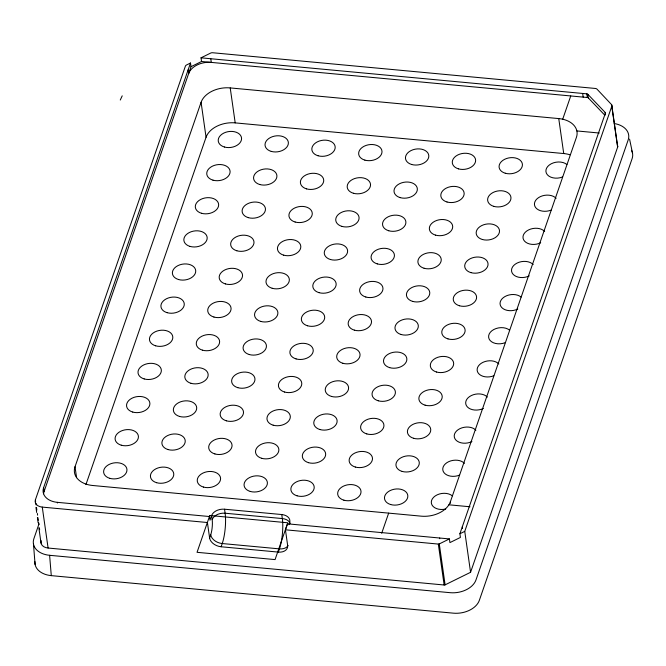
<?xml version="1.0" encoding="UTF-8"?>
<svg xmlns="http://www.w3.org/2000/svg" width="666" height="666" viewBox="0 0 666 666"><rect width="100%" height="100%" fill="white"/><g stroke="black" fill="none" stroke-linecap="round" stroke-linejoin="round"><path stroke-width="1" d="M35.639 501.515L35.398 499.816L185.381 66.184A2.689 1.84 -8.1 0 1 186.597 64.952L190.501 63.02L191.025 66.683L44.114 491.416A18.839 12.854 -8.1 0 0 43.606 493.789M44.114 491.416L43.598 487.753L190.501 63.02M38.994 523.901L33.899 538.636A21.537 14.685 -8.1 0 0 49.609 555.302L51.282 575.632L453.346 613.161A21.62 14.744 -8.1 0 0 479.345 600.332L632.101 158.691A21.62 14.744 -8.1 0 0 631.493 150.283M76.582 477.68L75.025 466.749L201.082 102.298A24.226 16.525 -8.1 0 1 230.22 87.92L558.749 118.581A24.226 16.525 -8.1 0 1 576.423 137.338L450.366 501.781L450.574 503.238M85.914 484.632L206.06 137.263L201.082 102.298M288.969 524.725L289.61 522.885A10.764 7.343 -8.1 0 0 281.751 514.543L224.542 509.207A10.764 7.343 -8.1 0 0 211.588 515.601L209.998 520.204L209.482 516.533L57.343 502.339A18.839 12.854 -8.1 0 1 43.598 487.753M191.025 66.683L201.548 61.497L201.024 57.825L586.804 93.839A1.615 1.099 -8.1 0 1 587.795 94.256L605.153 112.421A1.615 1.099 -8.1 0 1 605.344 113.245L459.898 533.757L460.414 537.429L449.925 542.599L449.4 538.927L287.496 523.817L285.431 529.803L287.629 545.279A10.764 7.434 19.1 0 1 278.338 552.097L221.12 546.761A10.764 7.434 19.1 0 1 209.615 537.995L210.722 534.773A10.764 2.606 -84.7 0 0 212.163 519.613L211.588 515.601M221.12 546.761L222.236 543.539A21.537 5.203 -84.7 0 0 225.108 513.22L224.542 509.207M278.338 552.097L279.454 548.876A21.537 5.203 -84.7 0 0 282.326 518.564L281.751 514.543M381.693 533.258L388.661 513.128M562.703 119.214L570.745 95.954M41.225 540.742A9.424 6.427 -8.1 0 0 48.094 548.035L444.147 584.998A1.274 0.874 -8.1 0 0 445.113 584.848L470.571 572.302L464.751 531.368L611.879 105.994A2.689 1.84 -8.1 0 0 611.571 104.62L597.011 89.169A2.689 1.84 -8.1 0 0 595.354 88.461L212.621 52.739A2.689 1.84 -8.1 0 0 210.598 53.105L201.024 57.825M470.571 572.302L617.707 146.92L611.879 105.994M120.271 100.033L122.211 95.837M285.431 529.803L438.32 544.072A1.274 0.874 -8.1 0 0 439.294 543.922L449.4 538.927M459.898 533.757L464.751 531.368M201.548 61.497L587.329 97.502A1.615 1.099 -8.1 0 1 588.311 97.919L604.978 115.36M576.856 130.936L599.242 133.025M206.06 137.263A24.226 16.525 -8.1 0 1 235.198 122.885L563.727 153.546A24.226 16.525 -8.1 0 1 569.946 154.787M448.909 504.803L469.988 506.768M35.398 499.816A9.424 6.427 -8.1 0 0 42.274 507.101L207.409 522.519L209.615 537.995M49.609 555.302L450.099 592.682A21.537 14.685 -8.1 0 0 475.999 579.895L628.163 139.985A21.537 14.685 -8.1 0 0 614.293 123.551M629.561 139.094L632.517 153.113M611.571 104.62L617.399 145.546A2.689 1.84 -8.1 0 1 617.707 146.92M605.153 112.421L605.411 114.252M587.795 94.256L588.311 97.919M586.804 93.839L587.329 97.502M582.667 93.448L583.183 97.111M558.749 118.581L563.727 153.546M462.296 526.831L462.52 528.438M439.635 538.02L439.727 538.702M439.285 543.914L445.104 584.84M438.32 544.072L444.147 584.998M230.22 87.92L235.198 122.885M210.781 58.741L211.297 62.404A18.839 12.854 -8.1 0 0 188.636 73.585L188.12 69.922M57.343 502.339L57.443 503.021M42.274 507.101L48.094 548.035M35.881 503.221L36.122 504.928M36.488 507.484L36.855 510.048M37.338 513.453L37.579 515.159M37.945 517.715L38.312 520.279M38.678 522.835L38.919 524.542M39.402 527.955L39.644 529.653M35.947 507.359L36.672 512.479M37.404 517.59L38.128 522.71M38.861 527.822L41.042 543.173M33.483 544.189L35.09 564.485M51.282 575.632A21.62 14.744 -8.1 0 1 34.923 561.629M517.765 309.041A11.747 8.009 -8.1 0 1 501.939 307.734A11.747 8.009 -8.1 0 1 505.019 296.52A11.747 8.009 -8.1 0 1 521.053 297.053M505.244 342.649A11.747 8.009 -8.1 0 1 490.068 340.426A11.747 8.009 -8.1 0 1 493.889 329.47A11.747 8.009 -8.1 0 1 509.59 330.178M493.781 375.782A11.747 8.009 -8.1 0 1 478.413 373.326A11.747 8.009 -8.1 0 1 483.125 362.262A11.747 8.009 -8.1 0 1 498.809 363.952M483.383 408.433A11.747 8.009 -8.1 0 1 467.349 406.909A11.747 8.009 -8.1 0 1 471.312 395.562A11.747 8.009 -8.1 0 1 487.354 397.086M562.537 176.989A11.747 8.009 -8.1 0 1 547.369 174.767A11.747 8.009 -8.1 0 1 551.19 163.811A11.747 8.009 -8.1 0 1 566.891 164.519M551.082 210.123A11.747 8.009 -8.1 0 1 535.714 207.667A11.747 8.009 -8.1 0 1 540.426 196.603A11.747 8.009 -8.1 0 1 556.11 198.293M540.684 242.782A11.747 8.009 -8.1 0 1 524.65 241.25A11.747 8.009 -8.1 0 1 528.613 229.903A11.747 8.009 -8.1 0 1 544.646 231.427M529.229 275.907A11.747 8.009 -8.1 0 1 513.186 274.384A11.747 8.009 -8.1 0 1 517.157 263.037A11.747 8.009 -8.1 0 1 533.191 264.56M471.928 441.566A11.747 8.009 -8.1 0 1 455.894 440.043A11.747 8.009 -8.1 0 1 459.856 428.688A11.747 8.009 -8.1 0 1 475.89 430.219M459.398 475.174A11.747 8.009 -8.1 0 1 444.039 472.718A11.747 8.009 -8.1 0 1 448.742 461.655A11.747 8.009 -8.1 0 1 464.435 463.345M445.687 509.015A11.747 8.009 -8.1 0 1 432.092 505.144A11.747 8.009 -8.1 0 1 437.279 494.796A11.747 8.009 -8.1 0 1 452.297 495.837M450.366 501.781A24.226 16.525 -8.1 0 1 421.237 516.167L92.699 485.497A24.226 16.525 -8.1 0 1 75.025 466.749M212.163 519.613A10.764 7.343 -8.1 0 1 225.108 513.22L282.326 518.564A10.764 7.343 -8.1 0 1 290.185 523.409M288.095 545.529A10.764 7.434 19.1 0 1 279.454 548.876L222.236 543.539A10.764 7.434 19.1 0 1 210.722 534.773M209.782 515.501L197.044 552.314L275.066 559.598L287.795 522.785L209.782 515.501M109.823 478.338A11.747 8.009 -8.1 0 0 126.965 469.638A11.747 8.009 -8.1 0 0 109.091 464.452A11.747 8.009 -8.1 0 0 109.823 478.338M365.825 297.019A11.747 8.009 -8.1 0 0 382.967 288.32A11.747 8.009 -8.1 0 0 365.093 283.142A11.747 8.009 -8.1 0 0 365.825 297.019M412.637 301.39A11.747 8.009 -8.1 0 0 429.778 292.69A11.747 8.009 -8.1 0 0 411.904 287.512A11.747 8.009 -8.1 0 0 412.637 301.39M354.37 330.153A11.747 8.009 -8.1 0 0 371.511 321.453A11.747 8.009 -8.1 0 0 353.629 316.275A11.747 8.009 -8.1 0 0 354.37 330.153M401.182 334.523A11.747 8.009 -8.1 0 0 418.323 325.824A11.747 8.009 -8.1 0 0 400.441 320.646A11.747 8.009 -8.1 0 0 401.182 334.523M459.448 305.761A11.747 8.009 -8.1 0 0 476.59 297.061A11.747 8.009 -8.1 0 0 458.716 291.883A11.747 8.009 -8.1 0 0 459.448 305.761M447.993 338.894A11.747 8.009 -8.1 0 0 465.134 330.194A11.747 8.009 -8.1 0 0 447.252 325.008A11.747 8.009 -8.1 0 0 447.993 338.894M178.588 279.545A11.747 8.009 -8.1 0 0 195.729 270.846A11.747 8.009 -8.1 0 0 177.847 265.667A11.747 8.009 -8.1 0 0 178.588 279.545M225.399 283.916A11.747 8.009 -8.1 0 0 242.541 275.216A11.747 8.009 -8.1 0 0 224.658 270.03A11.747 8.009 -8.1 0 0 225.399 283.916M167.124 312.679A11.747 8.009 -8.1 0 0 184.266 303.979A11.747 8.009 -8.1 0 0 166.392 298.793A11.747 8.009 -8.1 0 0 167.124 312.679M213.936 317.049A11.747 8.009 -8.1 0 0 231.077 308.35A11.747 8.009 -8.1 0 0 213.203 303.163A11.747 8.009 -8.1 0 0 213.936 317.049M272.211 288.286A11.747 8.009 -8.1 0 0 289.352 279.587A11.747 8.009 -8.1 0 0 271.47 274.4A11.747 8.009 -8.1 0 0 272.211 288.286M319.014 292.657A11.747 8.009 -8.1 0 0 336.163 283.949A11.747 8.009 -8.1 0 0 318.281 278.771A11.747 8.009 -8.1 0 0 319.014 292.657M260.747 321.412A11.747 8.009 -8.1 0 0 277.889 312.712A11.747 8.009 -8.1 0 0 260.015 307.534A11.747 8.009 -8.1 0 0 260.747 321.412M307.559 325.782A11.747 8.009 -8.1 0 0 324.7 317.083A11.747 8.009 -8.1 0 0 306.826 311.904A11.747 8.009 -8.1 0 0 307.559 325.782M342.907 363.286A11.747 8.009 -8.1 0 0 360.048 354.587A11.747 8.009 -8.1 0 0 342.174 349.4A11.747 8.009 -8.1 0 0 342.907 363.286M389.718 367.657A11.747 8.009 -8.1 0 0 406.859 358.957A11.747 8.009 -8.1 0 0 388.986 353.771A11.747 8.009 -8.1 0 0 389.718 367.657M331.452 396.42A11.747 8.009 -8.1 0 0 348.593 387.72A11.747 8.009 -8.1 0 0 330.711 382.534A11.747 8.009 -8.1 0 0 331.452 396.42M378.263 400.79A11.747 8.009 -8.1 0 0 395.404 392.083A11.747 8.009 -8.1 0 0 377.522 386.904A11.747 8.009 -8.1 0 0 378.263 400.79M436.53 372.028A11.747 8.009 -8.1 0 0 453.671 363.328A11.747 8.009 -8.1 0 0 435.797 358.142A11.747 8.009 -8.1 0 0 436.53 372.028M425.075 405.153A11.747 8.009 -8.1 0 0 442.216 396.453A11.747 8.009 -8.1 0 0 424.334 391.275A11.747 8.009 -8.1 0 0 425.075 405.153M155.669 345.812A11.747 8.009 -8.1 0 0 172.81 337.113A11.747 8.009 -8.1 0 0 154.928 331.926A11.747 8.009 -8.1 0 0 155.669 345.812M202.472 350.174A11.747 8.009 -8.1 0 0 219.622 341.475A11.747 8.009 -8.1 0 0 201.74 336.297A11.747 8.009 -8.1 0 0 202.472 350.174M144.206 378.937A11.747 8.009 -8.1 0 0 161.347 370.238A11.747 8.009 -8.1 0 0 143.473 365.06A11.747 8.009 -8.1 0 0 144.206 378.937M191.017 383.308A11.747 8.009 -8.1 0 0 208.158 374.608A11.747 8.009 -8.1 0 0 190.285 369.43A11.747 8.009 -8.1 0 0 191.017 383.308M249.284 354.545A11.747 8.009 -8.1 0 0 266.433 345.845A11.747 8.009 -8.1 0 0 248.551 340.667A11.747 8.009 -8.1 0 0 249.284 354.545M296.095 358.916A11.747 8.009 -8.1 0 0 313.236 350.216A11.747 8.009 -8.1 0 0 295.363 345.038A11.747 8.009 -8.1 0 0 296.095 358.916M237.829 387.679A11.747 8.009 -8.1 0 0 254.97 378.979A11.747 8.009 -8.1 0 0 237.096 373.801A11.747 8.009 -8.1 0 0 237.829 387.679M284.64 392.049A11.747 8.009 -8.1 0 0 301.781 383.35A11.747 8.009 -8.1 0 0 283.899 378.163A11.747 8.009 -8.1 0 0 284.64 392.049M411.671 164.494A11.747 8.009 -8.1 0 0 428.812 155.794A11.747 8.009 -8.1 0 0 410.93 150.616A11.747 8.009 -8.1 0 0 411.671 164.494M458.474 168.864A11.747 8.009 -8.1 0 0 475.624 160.165A11.747 8.009 -8.1 0 0 457.742 154.987A11.747 8.009 -8.1 0 0 458.474 168.864M400.208 197.627A11.747 8.009 -8.1 0 0 417.349 188.928A11.747 8.009 -8.1 0 0 399.475 183.749A11.747 8.009 -8.1 0 0 400.208 197.627M447.019 201.998A11.747 8.009 -8.1 0 0 464.16 193.298A11.747 8.009 -8.1 0 0 446.287 188.112A11.747 8.009 -8.1 0 0 447.019 201.998M505.286 173.235A11.747 8.009 -8.1 0 0 522.427 164.535A11.747 8.009 -8.1 0 0 504.553 159.349A11.747 8.009 -8.1 0 0 505.286 173.235M493.831 206.368A11.747 8.009 -8.1 0 0 510.972 197.669A11.747 8.009 -8.1 0 0 493.09 192.482A11.747 8.009 -8.1 0 0 493.831 206.368M224.425 147.019A11.747 8.009 -8.1 0 0 241.567 138.32A11.747 8.009 -8.1 0 0 223.693 133.133A11.747 8.009 -8.1 0 0 224.425 147.019M271.237 151.39A11.747 8.009 -8.1 0 0 288.378 142.691A11.747 8.009 -8.1 0 0 270.496 137.504A11.747 8.009 -8.1 0 0 271.237 151.39M212.962 180.153A11.747 8.009 -8.1 0 0 230.103 171.453A11.747 8.009 -8.1 0 0 212.229 166.267A11.747 8.009 -8.1 0 0 212.962 180.153M259.773 184.524A11.747 8.009 -8.1 0 0 276.914 175.816A11.747 8.009 -8.1 0 0 259.041 170.638A11.747 8.009 -8.1 0 0 259.773 184.524M318.048 155.761A11.747 8.009 -8.1 0 0 335.189 147.053A11.747 8.009 -8.1 0 0 317.307 141.875A11.747 8.009 -8.1 0 0 318.048 155.761M364.86 160.123A11.747 8.009 -8.1 0 0 382.001 151.423A11.747 8.009 -8.1 0 0 364.119 146.245A11.747 8.009 -8.1 0 0 364.86 160.123M306.585 188.886A11.747 8.009 -8.1 0 0 323.726 180.186A11.747 8.009 -8.1 0 0 305.852 175.008A11.747 8.009 -8.1 0 0 306.585 188.886M353.396 193.257A11.747 8.009 -8.1 0 0 370.537 184.557A11.747 8.009 -8.1 0 0 352.664 179.379A11.747 8.009 -8.1 0 0 353.396 193.257M388.744 230.761A11.747 8.009 -8.1 0 0 405.894 222.061A11.747 8.009 -8.1 0 0 388.012 216.875A11.747 8.009 -8.1 0 0 388.744 230.761M435.556 235.131A11.747 8.009 -8.1 0 0 452.697 226.432A11.747 8.009 -8.1 0 0 434.823 221.245A11.747 8.009 -8.1 0 0 435.556 235.131M377.289 263.894A11.747 8.009 -8.1 0 0 394.43 255.195A11.747 8.009 -8.1 0 0 376.556 250.008A11.747 8.009 -8.1 0 0 377.289 263.894M424.1 268.256A11.747 8.009 -8.1 0 0 441.242 259.557A11.747 8.009 -8.1 0 0 423.36 254.379A11.747 8.009 -8.1 0 0 424.1 268.256M482.367 239.494A11.747 8.009 -8.1 0 0 499.508 230.794A11.747 8.009 -8.1 0 0 481.635 225.616A11.747 8.009 -8.1 0 0 482.367 239.494M470.912 272.627A11.747 8.009 -8.1 0 0 488.053 263.927A11.747 8.009 -8.1 0 0 470.171 258.749A11.747 8.009 -8.1 0 0 470.912 272.627M201.507 213.278A11.747 8.009 -8.1 0 0 218.648 204.579A11.747 8.009 -8.1 0 0 200.766 199.4A11.747 8.009 -8.1 0 0 201.507 213.278M248.318 217.649A11.747 8.009 -8.1 0 0 265.459 208.949A11.747 8.009 -8.1 0 0 247.577 203.771A11.747 8.009 -8.1 0 0 248.318 217.649M190.043 246.412A11.747 8.009 -8.1 0 0 207.184 237.712A11.747 8.009 -8.1 0 0 189.311 232.534A11.747 8.009 -8.1 0 0 190.043 246.412M236.855 250.782A11.747 8.009 -8.1 0 0 253.996 242.083A11.747 8.009 -8.1 0 0 236.122 236.905A11.747 8.009 -8.1 0 0 236.855 250.782M295.13 222.019A11.747 8.009 -8.1 0 0 312.271 213.32A11.747 8.009 -8.1 0 0 294.389 208.142A11.747 8.009 -8.1 0 0 295.13 222.019M341.941 226.39A11.747 8.009 -8.1 0 0 359.082 217.69A11.747 8.009 -8.1 0 0 341.2 212.512A11.747 8.009 -8.1 0 0 341.941 226.39M283.666 255.153A11.747 8.009 -8.1 0 0 300.807 246.453A11.747 8.009 -8.1 0 0 282.933 241.267A11.747 8.009 -8.1 0 0 283.666 255.153M330.478 259.524A11.747 8.009 -8.1 0 0 347.619 250.824A11.747 8.009 -8.1 0 0 329.745 245.637A11.747 8.009 -8.1 0 0 330.478 259.524M319.988 429.553A11.747 8.009 -8.1 0 0 337.129 420.845A11.747 8.009 -8.1 0 0 319.255 415.667A11.747 8.009 -8.1 0 0 319.988 429.553M366.8 433.916A11.747 8.009 -8.1 0 0 383.941 425.216A11.747 8.009 -8.1 0 0 366.067 420.038A11.747 8.009 -8.1 0 0 366.8 433.916M308.533 462.679A11.747 8.009 -8.1 0 0 325.674 453.979A11.747 8.009 -8.1 0 0 307.792 448.801A11.747 8.009 -8.1 0 0 308.533 462.679M355.336 467.049A11.747 8.009 -8.1 0 0 372.485 458.35A11.747 8.009 -8.1 0 0 354.603 453.171A11.747 8.009 -8.1 0 0 355.336 467.049M413.611 438.286A11.747 8.009 -8.1 0 0 430.752 429.587A11.747 8.009 -8.1 0 0 412.878 424.409A11.747 8.009 -8.1 0 0 413.611 438.286M402.147 471.42A11.747 8.009 -8.1 0 0 419.297 462.72A11.747 8.009 -8.1 0 0 401.415 457.542A11.747 8.009 -8.1 0 0 402.147 471.42M132.742 412.071A11.747 8.009 -8.1 0 0 149.892 403.371A11.747 8.009 -8.1 0 0 132.01 398.193A11.747 8.009 -8.1 0 0 132.742 412.071M179.554 416.441A11.747 8.009 -8.1 0 0 196.703 407.742A11.747 8.009 -8.1 0 0 178.821 402.564A11.747 8.009 -8.1 0 0 179.554 416.441M121.287 445.204A11.747 8.009 -8.1 0 0 138.428 436.505A11.747 8.009 -8.1 0 0 120.554 431.327A11.747 8.009 -8.1 0 0 121.287 445.204M168.098 449.575A11.747 8.009 -8.1 0 0 185.24 440.875A11.747 8.009 -8.1 0 0 167.366 435.689A11.747 8.009 -8.1 0 0 168.098 449.575M226.365 420.812A11.747 8.009 -8.1 0 0 243.506 412.112A11.747 8.009 -8.1 0 0 225.632 406.926A11.747 8.009 -8.1 0 0 226.365 420.812M273.177 425.183A11.747 8.009 -8.1 0 0 290.318 416.483A11.747 8.009 -8.1 0 0 272.444 411.297A11.747 8.009 -8.1 0 0 273.177 425.183M214.91 453.946A11.747 8.009 -8.1 0 0 232.051 445.246A11.747 8.009 -8.1 0 0 214.169 440.06A11.747 8.009 -8.1 0 0 214.91 453.946M261.721 458.308A11.747 8.009 -8.1 0 0 278.863 449.608A11.747 8.009 -8.1 0 0 260.98 444.43A11.747 8.009 -8.1 0 0 261.721 458.308M297.069 495.812A11.747 8.009 -8.1 0 0 314.21 487.112A11.747 8.009 -8.1 0 0 296.337 481.934A11.747 8.009 -8.1 0 0 297.069 495.812M343.881 500.183A11.747 8.009 -8.1 0 0 361.022 491.483A11.747 8.009 -8.1 0 0 343.148 486.297A11.747 8.009 -8.1 0 0 343.881 500.183M390.692 504.553A11.747 8.009 -8.1 0 0 407.833 495.854A11.747 8.009 -8.1 0 0 389.96 490.667A11.747 8.009 -8.1 0 0 390.692 504.553M156.635 482.708A11.747 8.009 -8.1 0 0 173.776 474.009A11.747 8.009 -8.1 0 0 155.902 468.822A11.747 8.009 -8.1 0 0 156.635 482.708M203.446 487.071A11.747 8.009 -8.1 0 0 220.588 478.371A11.747 8.009 -8.1 0 0 202.714 473.193A11.747 8.009 -8.1 0 0 203.446 487.071M250.258 491.441A11.747 8.009 -8.1 0 0 267.399 482.742A11.747 8.009 -8.1 0 0 249.525 477.564A11.747 8.009 -8.1 0 0 250.258 491.441"/></g></svg>
